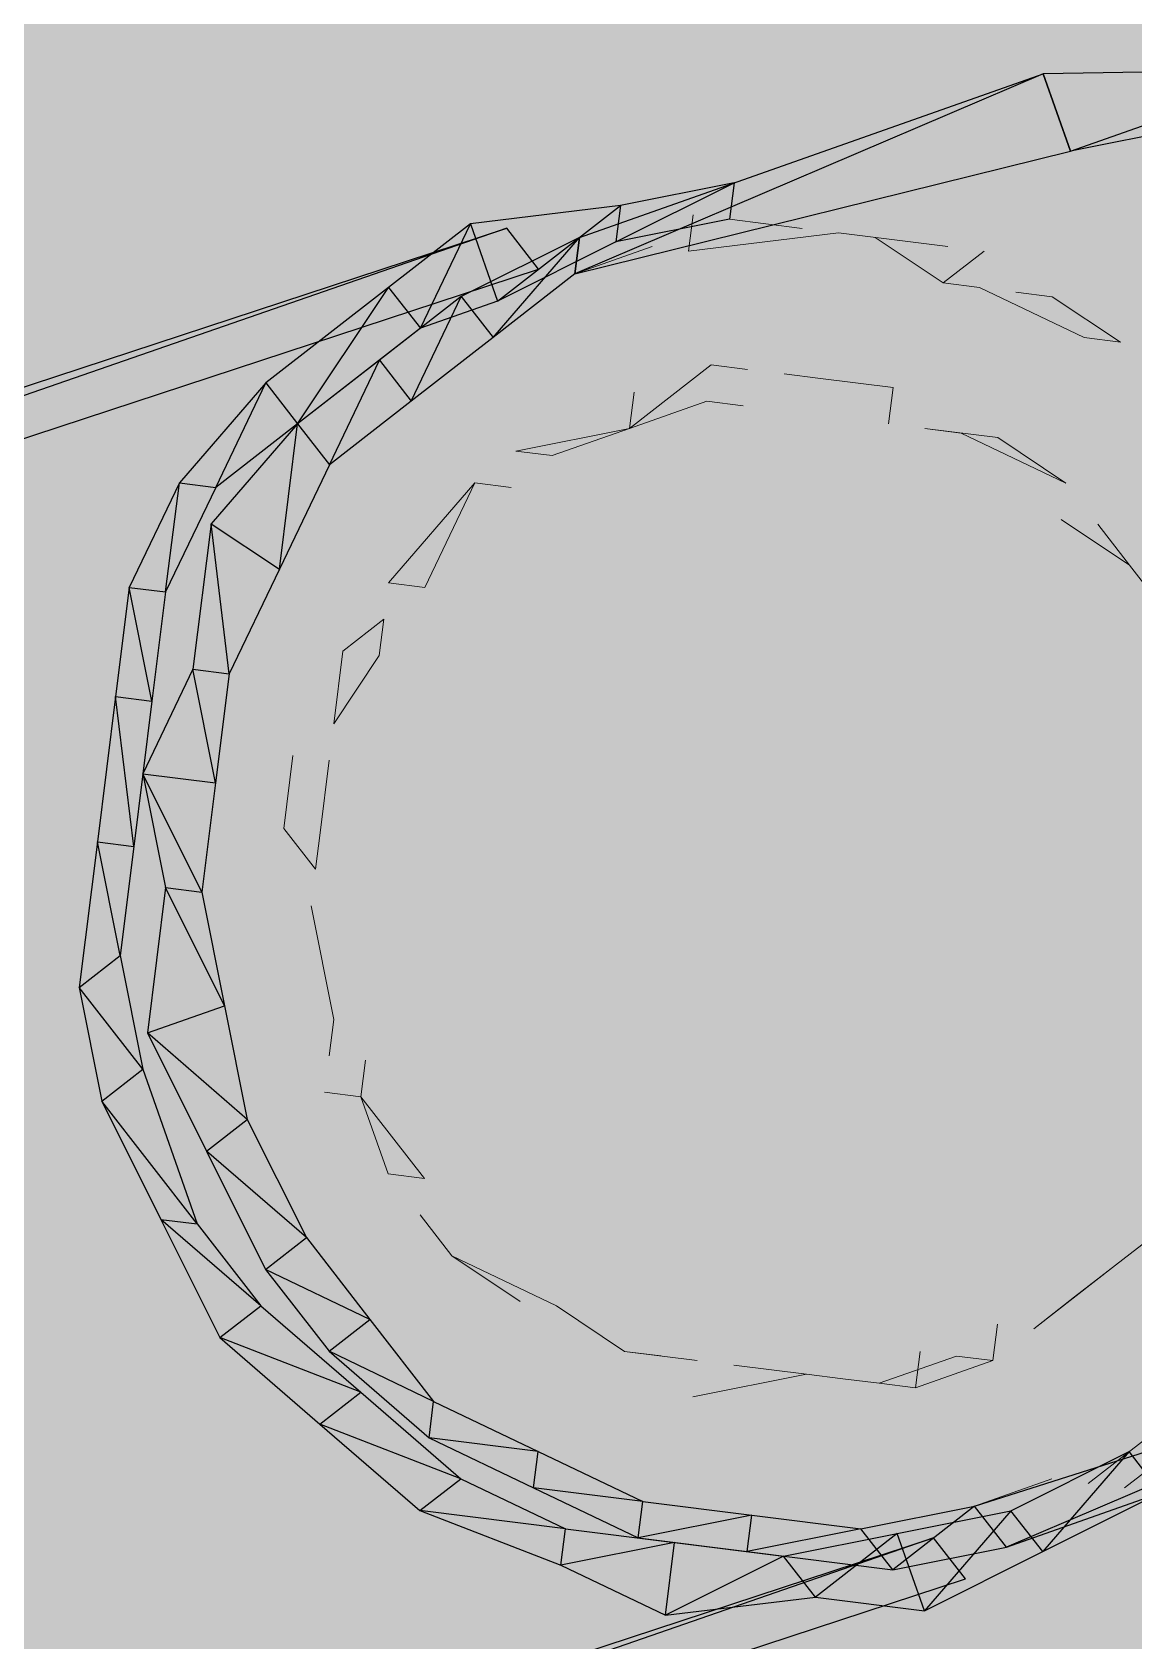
# Model space of a CAD drawing. Header units: metres. Extents: x -4 to 509425, y 7549 to 4732445.
# Drawn here: x 475996.2911 to 475996.5456, y 4719727.754 to 4719728.1255 of the extents above; entities that cross this region are included whole.
import ezdxf

# ---------------------------------------------------------------- set-up
doc = ezdxf.new("R2010")
doc.units = ezdxf.units.M
doc.header["$LTSCALE"] = 0.01
doc.header["$MEASUREMENT"] = 0
doc.layers.get('0').update_dxf_attribs({"lineweight": 0})
doc.layers.add('_SUBESTACIÓN', color=1, linetype='Continuous')
doc.layers.add('SUBESTACION LA VID', color=253, linetype='Continuous')

# ---------------------------------------------------------------- blocks, each defined once
blk = doc.blocks.new('A$Cfff6051d')
at = {"layer": 'SUBESTACION LA VID', "transparency": 33554687}
h = blk.add_hatch(color=256, dxfattribs=at)
h.dxf.hatch_style = 2
edge = h.paths.add_edge_path()
edge.add_spline(control_points=[(475995.7244, 4719727.85788), (475995.7244, 4719727.85788), (475995.73175, 4719727.84843), (475995.73175, 4719727.84843), (475995.73175, 4719727.84843), (475996.40074, 4719728.08026), (475996.40074, 4719728.08026), (475996.40074, 4719728.08026), (475995.7244, 4719727.85788), (475995.7244, 4719727.85788)], knot_values=[0, 0, 0, 0, 1, 1, 1, 2, 2, 2, 3, 3, 3, 3], degree=3, periodic=0)
edge = h.paths.add_edge_path()
edge.add_spline(control_points=[(475995.73175, 4719727.84843), (475995.73175, 4719727.84843), (475996.40074, 4719728.08026), (475996.40074, 4719728.08026), (475996.40074, 4719728.08026), (475996.40808, 4719728.0708), (475996.40808, 4719728.0708), (475996.40808, 4719728.0708), (475995.73175, 4719727.84843), (475995.73175, 4719727.84843)], knot_values=[0, 0, 0, 0, 1, 1, 1, 2, 2, 2, 3, 3, 3, 3], degree=3, periodic=0)
h = blk.add_hatch(color=256, dxfattribs=at)
h.dxf.hatch_style = 2
edge = h.paths.add_edge_path()
edge.add_spline(control_points=[(475995.823, 4719727.55542), (475995.823, 4719727.55542), (475995.83035, 4719727.54597), (475995.83035, 4719727.54597), (475995.83035, 4719727.54597), (475996.49934, 4719727.77779), (475996.49934, 4719727.77779), (475996.49934, 4719727.77779), (475995.823, 4719727.55542), (475995.823, 4719727.55542)], knot_values=[0, 0, 0, 0, 1, 1, 1, 2, 2, 2, 3, 3, 3, 3], degree=3, periodic=0)
edge = h.paths.add_edge_path()
edge.add_spline(control_points=[(475995.83035, 4719727.54597), (475995.83035, 4719727.54597), (475996.49934, 4719727.77779), (475996.49934, 4719727.77779), (475996.49934, 4719727.77779), (475996.50669, 4719727.76834), (475996.50669, 4719727.76834), (475996.50669, 4719727.76834), (475995.83035, 4719727.54597), (475995.83035, 4719727.54597)], knot_values=[0, 0, 0, 0, 1, 1, 1, 2, 2, 2, 3, 3, 3, 3], degree=3, periodic=0)
at = {"layer": 'SUBESTACION LA VID', "lineweight": 0}
for p, q in [((475996.469, 4719728.08023), (475996.4522, 4719728.08234)), ((475996.4774, 4719728.07918), (475996.5026, 4719728.07602)), ((475996.43434, 4719728.07604), (475996.41648, 4719728.06975)), ((475996.50154, 4719728.06762), (475996.511, 4719728.07497)), ((475996.43013, 4719728.04244), (475996.42908, 4719728.03404)), ((475996.42908, 4719728.03404), (475996.40282, 4719728.0288)), ((475996.52246, 4719727.82609), (475996.54136, 4719727.84078)), ((475996.4962, 4719727.82085), (475996.49515, 4719727.81245)), ((475996.55395, 4719727.80508), (475996.53505, 4719727.79038)), ((475996.54345, 4719727.78933), (475996.56235, 4719727.80402)), ((475996.50879, 4719727.78514), (475996.52665, 4719727.79143))]:
    blk.add_line(p, q, dxfattribs=at)
for points in [[(475996.4774, 4719728.07918), (475996.44274, 4719728.07499), (475996.4438, 4719728.08339)], [(475996.50994, 4719728.06657), (475996.50154, 4719728.06762), (475996.4858, 4719728.07812)], [(475996.54249, 4719728.05395), (475996.53409, 4719728.055), (475996.50994, 4719728.06657)], [(475996.54249, 4719728.05395), (475996.52674, 4719728.06446), (475996.51834, 4719728.06551)], [(475996.45638, 4719728.04768), (475996.44798, 4719728.04873), (475996.42908, 4719728.03404)], [(475996.48893, 4719728.03507), (475996.48998, 4719728.04347), (475996.47318, 4719728.04558), (475996.46478, 4719728.04663)], [(475996.48893, 4719728.03507), (475996.48998, 4719728.04347), (475996.47318, 4719728.04558), (475996.46478, 4719728.04663)], [(475996.45533, 4719728.03928), (475996.44693, 4719728.04033), (475996.42908, 4719728.03404)], [(475996.42908, 4719728.03404), (475996.41122, 4719728.02775), (475996.40282, 4719728.0288)], [(475996.52988, 4719728.0214), (475996.51413, 4719728.03191), (475996.49733, 4719728.03402)], [(475996.52988, 4719728.0214), (475996.50573, 4719728.03296), (475996.49733, 4719728.03402)], [(475996.39337, 4719728.02145), (475996.37341, 4719727.99836), (475996.38181, 4719727.9973)], [(475996.40177, 4719728.0204), (475996.39337, 4719728.02145), (475996.38181, 4719727.9973)], [(475996.55192, 4719727.99304), (475996.54457, 4719728.00249), (475996.52882, 4719728.013)], [(475996.55192, 4719727.99304), (475996.54457, 4719728.00249), (475996.53723, 4719728.01195)], [(475996.37235, 4719727.98996), (475996.3713, 4719727.98156), (475996.36079, 4719727.96581)], [(475996.37235, 4719727.98996), (475996.3629, 4719727.98261), (475996.36079, 4719727.96581)], [(475996.35134, 4719727.95846), (475996.34923, 4719727.94166), (475996.35658, 4719727.93221)], [(475996.35974, 4719727.95741), (475996.35763, 4719727.94061), (475996.35658, 4719727.93221)], [(475996.35553, 4719727.92381), (475996.36077, 4719727.89755), (475996.35972, 4719727.88915)], [(475996.35553, 4719727.92381), (475996.36077, 4719727.89755), (475996.35972, 4719727.88915)], [(475996.36812, 4719727.8881), (475996.36706, 4719727.8797), (475996.38176, 4719727.86079)], [(475996.35866, 4719727.88075), (475996.36706, 4719727.8797), (475996.37336, 4719727.86185), (475996.38176, 4719727.86079)], [(475996.3807, 4719727.85239), (475996.38805, 4719727.84294), (475996.4122, 4719727.83138)], [(475996.3807, 4719727.85239), (475996.38805, 4719727.84294), (475996.4038, 4719727.83243)], [(475996.52246, 4719727.82609), (475996.53191, 4719727.83344), (475996.55082, 4719727.84813)], [(475996.4122, 4719727.83138), (475996.42795, 4719727.82087), (475996.44475, 4719727.81877)], [(475996.4122, 4719727.83138), (475996.42795, 4719727.82087), (475996.43635, 4719727.81982)], [(475996.48675, 4719727.8135), (475996.49515, 4719727.81245), (475996.51301, 4719727.81874), (475996.51406, 4719727.82714)], [(475996.47835, 4719727.81455), (475996.48675, 4719727.8135), (475996.5046, 4719727.8198), (475996.51301, 4719727.81874)], [(475996.44369, 4719727.81037), (475996.46995, 4719727.81561), (475996.47835, 4719727.81455)], [(475996.45315, 4719727.81771), (475996.46995, 4719727.81561), (475996.47835, 4719727.81455)]]:
    blk.add_lwpolyline(points, dxfattribs=at)
at = {"layer": 'SUBESTACION LA VID'}
for points in [[(475996.41754, 4719728.07815), (475996.41754, 4719728.07815), (475996.41648, 4719728.06975), (475996.41648, 4719728.06975), (475996.41648, 4719728.06975), (475996.52466, 4719728.11591), (475996.52466, 4719728.11591), (475996.52466, 4719728.11591), (475996.41754, 4719728.07815), (475996.41754, 4719728.07815)], [(475996.41648, 4719728.06975), (475996.41648, 4719728.06975), (475996.52466, 4719728.11591), (475996.52466, 4719728.11591), (475996.52466, 4719728.11591), (475996.53095, 4719728.09806), (475996.53095, 4719728.09806), (475996.53095, 4719728.09806), (475996.41648, 4719728.06975), (475996.41648, 4719728.06975)], [(475996.58452, 4719728.11694), (475996.58452, 4719728.11694), (475996.53095, 4719728.09806), (475996.53095, 4719728.09806), (475996.53095, 4719728.09806), (475996.52466, 4719728.11591), (475996.52466, 4719728.11591), (475996.52466, 4719728.11591), (475996.58452, 4719728.11694), (475996.58452, 4719728.11694)], [(475996.58347, 4719728.10854), (475996.58347, 4719728.10854), (475996.58452, 4719728.11694), (475996.58452, 4719728.11694), (475996.58452, 4719728.11694), (475996.53095, 4719728.09806), (475996.53095, 4719728.09806), (475996.53095, 4719728.09806), (475996.58347, 4719728.10854), (475996.58347, 4719728.10854)], [(475996.4522, 4719728.08234), (475996.4522, 4719728.08234), (475996.45325, 4719728.09074), (475996.45325, 4719728.09074), (475996.45325, 4719728.09074), (475996.42594, 4719728.0771), (475996.42594, 4719728.0771), (475996.42594, 4719728.0771), (475996.4522, 4719728.08234), (475996.4522, 4719728.08234)], [(475996.45325, 4719728.09074), (475996.45325, 4719728.09074), (475996.42594, 4719728.0771), (475996.42594, 4719728.0771), (475996.42594, 4719728.0771), (475996.42699, 4719728.0855), (475996.42699, 4719728.0855), (475996.42699, 4719728.0855), (475996.45325, 4719728.09074), (475996.45325, 4719728.09074)], [(475996.42699, 4719728.0855), (475996.42699, 4719728.0855), (475996.39863, 4719728.06345), (475996.39863, 4719728.06345), (475996.39863, 4719728.06345), (475996.39234, 4719728.08131), (475996.39234, 4719728.08131), (475996.39234, 4719728.08131), (475996.42699, 4719728.0855), (475996.42699, 4719728.0855)], [(475996.42594, 4719728.0771), (475996.42594, 4719728.0771), (475996.42699, 4719728.0855), (475996.42699, 4719728.0855), (475996.42699, 4719728.0855), (475996.39863, 4719728.06345), (475996.39863, 4719728.06345), (475996.39863, 4719728.06345), (475996.42594, 4719728.0771), (475996.42594, 4719728.0771)], [(475995.7244, 4719727.85788), (475995.7244, 4719727.85788), (475995.73175, 4719727.84843), (475995.73175, 4719727.84843), (475995.73175, 4719727.84843), (475996.40074, 4719728.08026), (475996.40074, 4719728.08026), (475996.40074, 4719728.08026), (475995.7244, 4719727.85788), (475995.7244, 4719727.85788)], [(475995.73175, 4719727.84843), (475995.73175, 4719727.84843), (475996.40074, 4719728.08026), (475996.40074, 4719728.08026), (475996.40074, 4719728.08026), (475996.40808, 4719728.0708), (475996.40808, 4719728.0708), (475996.40808, 4719728.0708), (475995.73175, 4719727.84843), (475995.73175, 4719727.84843)], [(475996.39234, 4719728.08131), (475996.39234, 4719728.08131), (475996.38078, 4719728.05716), (475996.38078, 4719728.05716), (475996.38078, 4719728.05716), (475996.37343, 4719728.06661), (475996.37343, 4719728.06661), (475996.37343, 4719728.06661), (475996.39234, 4719728.08131), (475996.39234, 4719728.08131)], [(475996.39863, 4719728.06345), (475996.39863, 4719728.06345), (475996.39234, 4719728.08131), (475996.39234, 4719728.08131), (475996.39234, 4719728.08131), (475996.38078, 4719728.05716), (475996.38078, 4719728.05716), (475996.38078, 4719728.05716), (475996.39863, 4719728.06345), (475996.39863, 4719728.06345)], [(475996.41754, 4719728.07815), (475996.41754, 4719728.07815), (475996.39758, 4719728.05505), (475996.39758, 4719728.05505), (475996.39758, 4719728.05505), (475996.39023, 4719728.06451), (475996.39023, 4719728.06451), (475996.39023, 4719728.06451), (475996.41754, 4719728.07815), (475996.41754, 4719728.07815)], [(475996.41648, 4719728.06975), (475996.41648, 4719728.06975), (475996.41754, 4719728.07815), (475996.41754, 4719728.07815), (475996.41754, 4719728.07815), (475996.39758, 4719728.05505), (475996.39758, 4719728.05505), (475996.39758, 4719728.05505), (475996.41648, 4719728.06975), (475996.41648, 4719728.06975)], [(475996.37343, 4719728.06661), (475996.37343, 4719728.06661), (475996.35242, 4719728.03512), (475996.35242, 4719728.03512), (475996.35242, 4719728.03512), (475996.34507, 4719728.04457), (475996.34507, 4719728.04457), (475996.34507, 4719728.04457), (475996.37343, 4719728.06661), (475996.37343, 4719728.06661)], [(475996.38078, 4719728.05716), (475996.38078, 4719728.05716), (475996.37343, 4719728.06661), (475996.37343, 4719728.06661), (475996.37343, 4719728.06661), (475996.35242, 4719728.03512), (475996.35242, 4719728.03512), (475996.35242, 4719728.03512), (475996.38078, 4719728.05716), (475996.38078, 4719728.05716)], [(475996.39023, 4719728.06451), (475996.39023, 4719728.06451), (475996.37867, 4719728.04036), (475996.37867, 4719728.04036), (475996.37867, 4719728.04036), (475996.37133, 4719728.04981), (475996.37133, 4719728.04981), (475996.37133, 4719728.04981), (475996.39023, 4719728.06451), (475996.39023, 4719728.06451)], [(475996.39758, 4719728.05505), (475996.39758, 4719728.05505), (475996.39023, 4719728.06451), (475996.39023, 4719728.06451), (475996.39023, 4719728.06451), (475996.37867, 4719728.04036), (475996.37867, 4719728.04036), (475996.37867, 4719728.04036), (475996.39758, 4719728.05505), (475996.39758, 4719728.05505)], [(475996.37133, 4719728.04981), (475996.37133, 4719728.04981), (475996.35977, 4719728.02566), (475996.35977, 4719728.02566), (475996.35977, 4719728.02566), (475996.35242, 4719728.03512), (475996.35242, 4719728.03512), (475996.35242, 4719728.03512), (475996.37133, 4719728.04981), (475996.37133, 4719728.04981)], [(475996.37867, 4719728.04036), (475996.37867, 4719728.04036), (475996.37133, 4719728.04981), (475996.37133, 4719728.04981), (475996.37133, 4719728.04981), (475996.35977, 4719728.02566), (475996.35977, 4719728.02566), (475996.35977, 4719728.02566), (475996.37867, 4719728.04036), (475996.37867, 4719728.04036)], [(475996.34507, 4719728.04457), (475996.34507, 4719728.04457), (475996.33351, 4719728.02042), (475996.33351, 4719728.02042), (475996.33351, 4719728.02042), (475996.32511, 4719728.02148), (475996.32511, 4719728.02148), (475996.32511, 4719728.02148), (475996.34507, 4719728.04457), (475996.34507, 4719728.04457)], [(475996.35242, 4719728.03512), (475996.35242, 4719728.03512), (475996.34507, 4719728.04457), (475996.34507, 4719728.04457), (475996.34507, 4719728.04457), (475996.33351, 4719728.02042), (475996.33351, 4719728.02042), (475996.33351, 4719728.02042), (475996.35242, 4719728.03512), (475996.35242, 4719728.03512)], [(475996.35242, 4719728.03512), (475996.35242, 4719728.03512), (475996.34821, 4719728.00152), (475996.34821, 4719728.00152), (475996.34821, 4719728.00152), (475996.33246, 4719728.01202), (475996.33246, 4719728.01202), (475996.33246, 4719728.01202), (475996.35242, 4719728.03512), (475996.35242, 4719728.03512)], [(475996.35977, 4719728.02566), (475996.35977, 4719728.02566), (475996.35242, 4719728.03512), (475996.35242, 4719728.03512), (475996.35242, 4719728.03512), (475996.34821, 4719728.00152), (475996.34821, 4719728.00152), (475996.34821, 4719728.00152), (475996.35977, 4719728.02566), (475996.35977, 4719728.02566)], [(475996.32511, 4719728.02148), (475996.32511, 4719728.02148), (475996.32195, 4719727.99628), (475996.32195, 4719727.99628), (475996.32195, 4719727.99628), (475996.31355, 4719727.99733), (475996.31355, 4719727.99733), (475996.31355, 4719727.99733), (475996.32511, 4719728.02148), (475996.32511, 4719728.02148)], [(475996.33351, 4719728.02042), (475996.33351, 4719728.02042), (475996.32511, 4719728.02148), (475996.32511, 4719728.02148), (475996.32511, 4719728.02148), (475996.32195, 4719727.99628), (475996.32195, 4719727.99628), (475996.32195, 4719727.99628), (475996.33351, 4719728.02042), (475996.33351, 4719728.02042)], [(475996.33246, 4719728.01202), (475996.33246, 4719728.01202), (475996.33665, 4719727.97737), (475996.33665, 4719727.97737), (475996.33665, 4719727.97737), (475996.32825, 4719727.97842), (475996.32825, 4719727.97842), (475996.32825, 4719727.97842), (475996.33246, 4719728.01202), (475996.33246, 4719728.01202)], [(475996.34821, 4719728.00152), (475996.34821, 4719728.00152), (475996.33246, 4719728.01202), (475996.33246, 4719728.01202), (475996.33246, 4719728.01202), (475996.33665, 4719727.97737), (475996.33665, 4719727.97737), (475996.33665, 4719727.97737), (475996.34821, 4719728.00152), (475996.34821, 4719728.00152)], [(475996.31355, 4719727.99733), (475996.31355, 4719727.99733), (475996.31879, 4719727.97107), (475996.31879, 4719727.97107), (475996.31879, 4719727.97107), (475996.31039, 4719727.97213), (475996.31039, 4719727.97213), (475996.31039, 4719727.97213), (475996.31355, 4719727.99733), (475996.31355, 4719727.99733)], [(475996.32195, 4719727.99628), (475996.32195, 4719727.99628), (475996.31355, 4719727.99733), (475996.31355, 4719727.99733), (475996.31355, 4719727.99733), (475996.31879, 4719727.97107), (475996.31879, 4719727.97107), (475996.31879, 4719727.97107), (475996.32195, 4719727.99628), (475996.32195, 4719727.99628)], [(475996.32825, 4719727.97842), (475996.32825, 4719727.97842), (475996.33349, 4719727.95217), (475996.33349, 4719727.95217), (475996.33349, 4719727.95217), (475996.31669, 4719727.95427), (475996.31669, 4719727.95427), (475996.31669, 4719727.95427), (475996.32825, 4719727.97842), (475996.32825, 4719727.97842)], [(475996.33665, 4719727.97737), (475996.33665, 4719727.97737), (475996.32825, 4719727.97842), (475996.32825, 4719727.97842), (475996.32825, 4719727.97842), (475996.33349, 4719727.95217), (475996.33349, 4719727.95217), (475996.33349, 4719727.95217), (475996.33665, 4719727.97737), (475996.33665, 4719727.97737)], [(475996.31039, 4719727.97213), (475996.31039, 4719727.97213), (475996.31458, 4719727.93747), (475996.31458, 4719727.93747), (475996.31458, 4719727.93747), (475996.30618, 4719727.93853), (475996.30618, 4719727.93853), (475996.30618, 4719727.93853), (475996.31039, 4719727.97213), (475996.31039, 4719727.97213)], [(475996.31879, 4719727.97107), (475996.31879, 4719727.97107), (475996.31039, 4719727.97213), (475996.31039, 4719727.97213), (475996.31039, 4719727.97213), (475996.31458, 4719727.93747), (475996.31458, 4719727.93747), (475996.31458, 4719727.93747), (475996.31879, 4719727.97107), (475996.31879, 4719727.97107)], [(475996.33349, 4719727.95217), (475996.33349, 4719727.95217), (475996.31669, 4719727.95427), (475996.31669, 4719727.95427), (475996.31669, 4719727.95427), (475996.33033, 4719727.92697), (475996.33033, 4719727.92697), (475996.33033, 4719727.92697), (475996.33349, 4719727.95217), (475996.33349, 4719727.95217)], [(475996.31669, 4719727.95427), (475996.31669, 4719727.95427), (475996.33033, 4719727.92697), (475996.33033, 4719727.92697), (475996.33033, 4719727.92697), (475996.32193, 4719727.92802), (475996.32193, 4719727.92802), (475996.32193, 4719727.92802), (475996.31669, 4719727.95427), (475996.31669, 4719727.95427)], [(475996.30618, 4719727.93853), (475996.30618, 4719727.93853), (475996.31142, 4719727.91227), (475996.31142, 4719727.91227), (475996.31142, 4719727.91227), (475996.30196, 4719727.90493), (475996.30196, 4719727.90493), (475996.30196, 4719727.90493), (475996.30618, 4719727.93853), (475996.30618, 4719727.93853)], [(475996.31458, 4719727.93747), (475996.31458, 4719727.93747), (475996.30618, 4719727.93853), (475996.30618, 4719727.93853), (475996.30618, 4719727.93853), (475996.31142, 4719727.91227), (475996.31142, 4719727.91227), (475996.31142, 4719727.91227), (475996.31458, 4719727.93747), (475996.31458, 4719727.93747)], [(475996.32193, 4719727.92802), (475996.32193, 4719727.92802), (475996.33557, 4719727.90071), (475996.33557, 4719727.90071), (475996.33557, 4719727.90071), (475996.31772, 4719727.89442), (475996.31772, 4719727.89442), (475996.31772, 4719727.89442), (475996.32193, 4719727.92802), (475996.32193, 4719727.92802)], [(475996.33033, 4719727.92697), (475996.33033, 4719727.92697), (475996.32193, 4719727.92802), (475996.32193, 4719727.92802), (475996.32193, 4719727.92802), (475996.33557, 4719727.90071), (475996.33557, 4719727.90071), (475996.33557, 4719727.90071), (475996.33033, 4719727.92697), (475996.33033, 4719727.92697)], [(475996.31142, 4719727.91227), (475996.31142, 4719727.91227), (475996.30196, 4719727.90493), (475996.30196, 4719727.90493), (475996.30196, 4719727.90493), (475996.31666, 4719727.88602), (475996.31666, 4719727.88602), (475996.31666, 4719727.88602), (475996.31142, 4719727.91227), (475996.31142, 4719727.91227)], [(475996.30196, 4719727.90493), (475996.30196, 4719727.90493), (475996.31666, 4719727.88602), (475996.31666, 4719727.88602), (475996.31666, 4719727.88602), (475996.30721, 4719727.87867), (475996.30721, 4719727.87867), (475996.30721, 4719727.87867), (475996.30196, 4719727.90493), (475996.30196, 4719727.90493)], [(475996.33557, 4719727.90071), (475996.33557, 4719727.90071), (475996.31772, 4719727.89442), (475996.31772, 4719727.89442), (475996.31772, 4719727.89442), (475996.34081, 4719727.87446), (475996.34081, 4719727.87446), (475996.34081, 4719727.87446), (475996.33557, 4719727.90071), (475996.33557, 4719727.90071)], [(475996.31772, 4719727.89442), (475996.31772, 4719727.89442), (475996.34081, 4719727.87446), (475996.34081, 4719727.87446), (475996.34081, 4719727.87446), (475996.33136, 4719727.86711), (475996.33136, 4719727.86711), (475996.33136, 4719727.86711), (475996.31772, 4719727.89442), (475996.31772, 4719727.89442)], [(475996.31666, 4719727.88602), (475996.31666, 4719727.88602), (475996.30721, 4719727.87867), (475996.30721, 4719727.87867), (475996.30721, 4719727.87867), (475996.32925, 4719727.85031), (475996.32925, 4719727.85031), (475996.32925, 4719727.85031), (475996.31666, 4719727.88602), (475996.31666, 4719727.88602)], [(475996.30721, 4719727.87867), (475996.30721, 4719727.87867), (475996.32925, 4719727.85031), (475996.32925, 4719727.85031), (475996.32925, 4719727.85031), (475996.32085, 4719727.85136), (475996.32085, 4719727.85136), (475996.32085, 4719727.85136), (475996.30721, 4719727.87867), (475996.30721, 4719727.87867)], [(475996.34081, 4719727.87446), (475996.34081, 4719727.87446), (475996.33136, 4719727.86711), (475996.33136, 4719727.86711), (475996.33136, 4719727.86711), (475996.35445, 4719727.84715), (475996.35445, 4719727.84715), (475996.35445, 4719727.84715), (475996.34081, 4719727.87446), (475996.34081, 4719727.87446)], [(475996.33136, 4719727.86711), (475996.33136, 4719727.86711), (475996.35445, 4719727.84715), (475996.35445, 4719727.84715), (475996.35445, 4719727.84715), (475996.345, 4719727.8398), (475996.345, 4719727.8398), (475996.345, 4719727.8398), (475996.33136, 4719727.86711), (475996.33136, 4719727.86711)], [(475996.32925, 4719727.85031), (475996.32925, 4719727.85031), (475996.32085, 4719727.85136), (475996.32085, 4719727.85136), (475996.32085, 4719727.85136), (475996.34394, 4719727.8314), (475996.34394, 4719727.8314), (475996.34394, 4719727.8314), (475996.32925, 4719727.85031), (475996.32925, 4719727.85031)], [(475996.32085, 4719727.85136), (475996.32085, 4719727.85136), (475996.34394, 4719727.8314), (475996.34394, 4719727.8314), (475996.34394, 4719727.8314), (475996.33449, 4719727.82406), (475996.33449, 4719727.82406), (475996.33449, 4719727.82406), (475996.32085, 4719727.85136), (475996.32085, 4719727.85136)], [(475996.35445, 4719727.84715), (475996.35445, 4719727.84715), (475996.345, 4719727.8398), (475996.345, 4719727.8398), (475996.345, 4719727.8398), (475996.36914, 4719727.82825), (475996.36914, 4719727.82825), (475996.36914, 4719727.82825), (475996.35445, 4719727.84715), (475996.35445, 4719727.84715)], [(475996.345, 4719727.8398), (475996.345, 4719727.8398), (475996.36914, 4719727.82825), (475996.36914, 4719727.82825), (475996.36914, 4719727.82825), (475996.35969, 4719727.8209), (475996.35969, 4719727.8209), (475996.35969, 4719727.8209), (475996.345, 4719727.8398), (475996.345, 4719727.8398)], [(475996.34394, 4719727.8314), (475996.34394, 4719727.8314), (475996.33449, 4719727.82406), (475996.33449, 4719727.82406), (475996.33449, 4719727.82406), (475996.36704, 4719727.81144), (475996.36704, 4719727.81144), (475996.36704, 4719727.81144), (475996.34394, 4719727.8314), (475996.34394, 4719727.8314)], [(475996.36914, 4719727.82825), (475996.36914, 4719727.82825), (475996.35969, 4719727.8209), (475996.35969, 4719727.8209), (475996.35969, 4719727.8209), (475996.38384, 4719727.80934), (475996.38384, 4719727.80934), (475996.38384, 4719727.80934), (475996.36914, 4719727.82825), (475996.36914, 4719727.82825)], [(475996.33449, 4719727.82406), (475996.33449, 4719727.82406), (475996.36704, 4719727.81144), (475996.36704, 4719727.81144), (475996.36704, 4719727.81144), (475996.35758, 4719727.8041), (475996.35758, 4719727.8041), (475996.35758, 4719727.8041), (475996.33449, 4719727.82406), (475996.33449, 4719727.82406)], [(475996.35969, 4719727.8209), (475996.35969, 4719727.8209), (475996.38384, 4719727.80934), (475996.38384, 4719727.80934), (475996.38384, 4719727.80934), (475996.38278, 4719727.80094), (475996.38278, 4719727.80094), (475996.38278, 4719727.80094), (475996.35969, 4719727.8209), (475996.35969, 4719727.8209)], [(475996.50879, 4719727.78514), (475996.50879, 4719727.78514), (475996.51614, 4719727.77569), (475996.51614, 4719727.77569), (475996.51614, 4719727.77569), (475996.62432, 4719727.82185), (475996.62432, 4719727.82185), (475996.62432, 4719727.82185), (475996.50879, 4719727.78514), (475996.50879, 4719727.78514)], [(475996.51614, 4719727.77569), (475996.51614, 4719727.77569), (475996.62432, 4719727.82185), (475996.62432, 4719727.82185), (475996.62432, 4719727.82185), (475996.62326, 4719727.81345), (475996.62326, 4719727.81345), (475996.62326, 4719727.81345), (475996.51614, 4719727.77569), (475996.51614, 4719727.77569)], [(475996.36704, 4719727.81144), (475996.36704, 4719727.81144), (475996.35758, 4719727.8041), (475996.35758, 4719727.8041), (475996.35758, 4719727.8041), (475996.39013, 4719727.79148), (475996.39013, 4719727.79148), (475996.39013, 4719727.79148), (475996.36704, 4719727.81144), (475996.36704, 4719727.81144)], [(475996.38384, 4719727.80934), (475996.38384, 4719727.80934), (475996.38278, 4719727.80094), (475996.38278, 4719727.80094), (475996.38278, 4719727.80094), (475996.40799, 4719727.79778), (475996.40799, 4719727.79778), (475996.40799, 4719727.79778), (475996.38384, 4719727.80934), (475996.38384, 4719727.80934)], [(475996.35758, 4719727.8041), (475996.35758, 4719727.8041), (475996.39013, 4719727.79148), (475996.39013, 4719727.79148), (475996.39013, 4719727.79148), (475996.38068, 4719727.78414), (475996.38068, 4719727.78414), (475996.38068, 4719727.78414), (475996.35758, 4719727.8041), (475996.35758, 4719727.8041)], [(475996.38278, 4719727.80094), (475996.38278, 4719727.80094), (475996.40799, 4719727.79778), (475996.40799, 4719727.79778), (475996.40799, 4719727.79778), (475996.40694, 4719727.78938), (475996.40694, 4719727.78938), (475996.40694, 4719727.78938), (475996.38278, 4719727.80094), (475996.38278, 4719727.80094)], [(475996.40799, 4719727.79778), (475996.40799, 4719727.79778), (475996.40694, 4719727.78938), (475996.40694, 4719727.78938), (475996.40694, 4719727.78938), (475996.43214, 4719727.78622), (475996.43214, 4719727.78622), (475996.43214, 4719727.78622), (475996.40799, 4719727.79778), (475996.40799, 4719727.79778)], [(475996.51719, 4719727.78409), (475996.51719, 4719727.78409), (475996.52454, 4719727.77463), (475996.52454, 4719727.77463), (475996.52454, 4719727.77463), (475996.5445, 4719727.79773), (475996.5445, 4719727.79773), (475996.5445, 4719727.79773), (475996.51719, 4719727.78409), (475996.51719, 4719727.78409)], [(475996.52454, 4719727.77463), (475996.52454, 4719727.77463), (475996.5445, 4719727.79773), (475996.5445, 4719727.79773), (475996.5445, 4719727.79773), (475996.55185, 4719727.78827), (475996.55185, 4719727.78827), (475996.55185, 4719727.78827), (475996.52454, 4719727.77463), (475996.52454, 4719727.77463)], [(475996.39013, 4719727.79148), (475996.39013, 4719727.79148), (475996.38068, 4719727.78414), (475996.38068, 4719727.78414), (475996.38068, 4719727.78414), (475996.41428, 4719727.77992), (475996.41428, 4719727.77992), (475996.41428, 4719727.77992), (475996.39013, 4719727.79148), (475996.39013, 4719727.79148)], [(475996.40694, 4719727.78938), (475996.40694, 4719727.78938), (475996.43214, 4719727.78622), (475996.43214, 4719727.78622), (475996.43214, 4719727.78622), (475996.43108, 4719727.77782), (475996.43108, 4719727.77782), (475996.43108, 4719727.77782), (475996.40694, 4719727.78938), (475996.40694, 4719727.78938)], [(475996.43214, 4719727.78622), (475996.43214, 4719727.78622), (475996.43108, 4719727.77782), (475996.43108, 4719727.77782), (475996.43108, 4719727.77782), (475996.45734, 4719727.78306), (475996.45734, 4719727.78306), (475996.45734, 4719727.78306), (475996.43214, 4719727.78622), (475996.43214, 4719727.78622)], [(475996.48254, 4719727.7799), (475996.48254, 4719727.7799), (475996.48988, 4719727.77045), (475996.48988, 4719727.77045), (475996.48988, 4719727.77045), (475996.50879, 4719727.78514), (475996.50879, 4719727.78514), (475996.50879, 4719727.78514), (475996.48254, 4719727.7799), (475996.48254, 4719727.7799)], [(475996.48988, 4719727.77045), (475996.48988, 4719727.77045), (475996.50879, 4719727.78514), (475996.50879, 4719727.78514), (475996.50879, 4719727.78514), (475996.51614, 4719727.77569), (475996.51614, 4719727.77569), (475996.51614, 4719727.77569), (475996.48988, 4719727.77045), (475996.48988, 4719727.77045)], [(475996.38068, 4719727.78414), (475996.38068, 4719727.78414), (475996.41428, 4719727.77992), (475996.41428, 4719727.77992), (475996.41428, 4719727.77992), (475996.41323, 4719727.77152), (475996.41323, 4719727.77152), (475996.41323, 4719727.77152), (475996.38068, 4719727.78414), (475996.38068, 4719727.78414)], [(475996.43108, 4719727.77782), (475996.43108, 4719727.77782), (475996.45734, 4719727.78306), (475996.45734, 4719727.78306), (475996.45734, 4719727.78306), (475996.45628, 4719727.77466), (475996.45628, 4719727.77466), (475996.45628, 4719727.77466), (475996.43108, 4719727.77782), (475996.43108, 4719727.77782)], [(475996.45734, 4719727.78306), (475996.45734, 4719727.78306), (475996.45628, 4719727.77466), (475996.45628, 4719727.77466), (475996.45628, 4719727.77466), (475996.48254, 4719727.7799), (475996.48254, 4719727.7799), (475996.48254, 4719727.7799), (475996.45734, 4719727.78306), (475996.45734, 4719727.78306)], [(475996.49094, 4719727.77885), (475996.49094, 4719727.77885), (475996.49723, 4719727.76099), (475996.49723, 4719727.76099), (475996.49723, 4719727.76099), (475996.51719, 4719727.78409), (475996.51719, 4719727.78409), (475996.51719, 4719727.78409), (475996.49094, 4719727.77885), (475996.49094, 4719727.77885)], [(475996.49723, 4719727.76099), (475996.49723, 4719727.76099), (475996.51719, 4719727.78409), (475996.51719, 4719727.78409), (475996.51719, 4719727.78409), (475996.52454, 4719727.77463), (475996.52454, 4719727.77463), (475996.52454, 4719727.77463), (475996.49723, 4719727.76099), (475996.49723, 4719727.76099)], [(475995.823, 4719727.55542), (475995.823, 4719727.55542), (475995.83035, 4719727.54597), (475995.83035, 4719727.54597), (475995.83035, 4719727.54597), (475996.49934, 4719727.77779), (475996.49934, 4719727.77779), (475996.49934, 4719727.77779), (475995.823, 4719727.55542), (475995.823, 4719727.55542)], [(475995.83035, 4719727.54597), (475995.83035, 4719727.54597), (475996.49934, 4719727.77779), (475996.49934, 4719727.77779), (475996.49934, 4719727.77779), (475996.50669, 4719727.76834), (475996.50669, 4719727.76834), (475996.50669, 4719727.76834), (475995.83035, 4719727.54597), (475995.83035, 4719727.54597)], [(475996.41428, 4719727.77992), (475996.41428, 4719727.77992), (475996.41323, 4719727.77152), (475996.41323, 4719727.77152), (475996.41323, 4719727.77152), (475996.43948, 4719727.77677), (475996.43948, 4719727.77677), (475996.43948, 4719727.77677), (475996.41428, 4719727.77992), (475996.41428, 4719727.77992)], [(475996.45628, 4719727.77466), (475996.45628, 4719727.77466), (475996.48254, 4719727.7799), (475996.48254, 4719727.7799), (475996.48254, 4719727.7799), (475996.48988, 4719727.77045), (475996.48988, 4719727.77045), (475996.48988, 4719727.77045), (475996.45628, 4719727.77466), (475996.45628, 4719727.77466)], [(475996.46468, 4719727.77361), (475996.46468, 4719727.77361), (475996.47203, 4719727.76415), (475996.47203, 4719727.76415), (475996.47203, 4719727.76415), (475996.49094, 4719727.77885), (475996.49094, 4719727.77885), (475996.49094, 4719727.77885), (475996.46468, 4719727.77361), (475996.46468, 4719727.77361)], [(475996.47203, 4719727.76415), (475996.47203, 4719727.76415), (475996.49094, 4719727.77885), (475996.49094, 4719727.77885), (475996.49094, 4719727.77885), (475996.49723, 4719727.76099), (475996.49723, 4719727.76099), (475996.49723, 4719727.76099), (475996.47203, 4719727.76415), (475996.47203, 4719727.76415)], [(475996.41323, 4719727.77152), (475996.41323, 4719727.77152), (475996.43948, 4719727.77677), (475996.43948, 4719727.77677), (475996.43948, 4719727.77677), (475996.43738, 4719727.75997), (475996.43738, 4719727.75997), (475996.43738, 4719727.75997), (475996.41323, 4719727.77152), (475996.41323, 4719727.77152)], [(475996.43948, 4719727.77677), (475996.43948, 4719727.77677), (475996.43738, 4719727.75997), (475996.43738, 4719727.75997), (475996.43738, 4719727.75997), (475996.46468, 4719727.77361), (475996.46468, 4719727.77361), (475996.46468, 4719727.77361), (475996.43948, 4719727.77677), (475996.43948, 4719727.77677)], [(475996.43738, 4719727.75997), (475996.43738, 4719727.75997), (475996.46468, 4719727.77361), (475996.46468, 4719727.77361), (475996.46468, 4719727.77361), (475996.47203, 4719727.76415), (475996.47203, 4719727.76415), (475996.47203, 4719727.76415), (475996.43738, 4719727.75997), (475996.43738, 4719727.75997)]]:
    blk.add_open_spline(points, degree=3, knots=[0, 0, 0, 0, 1, 1, 1, 2, 2, 2, 3, 3, 3, 3], dxfattribs=at)
at = {"layer": 'SUBESTACION LA VID', "lineweight": 0}
for points in [[(475996.41754, 4719728.07815), (475996.41754, 4719728.07815), (475996.41648, 4719728.06975), (475996.41648, 4719728.06975), (475996.41648, 4719728.06975), (475996.52466, 4719728.11591), (475996.52466, 4719728.11591), (475996.52466, 4719728.11591), (475996.41754, 4719728.07815), (475996.41754, 4719728.07815)], [(475996.41648, 4719728.06975), (475996.41648, 4719728.06975), (475996.52466, 4719728.11591), (475996.52466, 4719728.11591), (475996.52466, 4719728.11591), (475996.53095, 4719728.09806), (475996.53095, 4719728.09806), (475996.53095, 4719728.09806), (475996.41648, 4719728.06975), (475996.41648, 4719728.06975)], [(475996.58452, 4719728.11694), (475996.58452, 4719728.11694), (475996.53095, 4719728.09806), (475996.53095, 4719728.09806), (475996.53095, 4719728.09806), (475996.52466, 4719728.11591), (475996.52466, 4719728.11591), (475996.52466, 4719728.11591), (475996.58452, 4719728.11694), (475996.58452, 4719728.11694)], [(475996.58347, 4719728.10854), (475996.58347, 4719728.10854), (475996.58452, 4719728.11694), (475996.58452, 4719728.11694), (475996.58452, 4719728.11694), (475996.53095, 4719728.09806), (475996.53095, 4719728.09806), (475996.53095, 4719728.09806), (475996.58347, 4719728.10854), (475996.58347, 4719728.10854)], [(475996.4522, 4719728.08234), (475996.4522, 4719728.08234), (475996.45325, 4719728.09074), (475996.45325, 4719728.09074), (475996.45325, 4719728.09074), (475996.42594, 4719728.0771), (475996.42594, 4719728.0771), (475996.42594, 4719728.0771), (475996.4522, 4719728.08234), (475996.4522, 4719728.08234)], [(475996.45325, 4719728.09074), (475996.45325, 4719728.09074), (475996.42594, 4719728.0771), (475996.42594, 4719728.0771), (475996.42594, 4719728.0771), (475996.42699, 4719728.0855), (475996.42699, 4719728.0855), (475996.42699, 4719728.0855), (475996.45325, 4719728.09074), (475996.45325, 4719728.09074)], [(475996.42699, 4719728.0855), (475996.42699, 4719728.0855), (475996.39863, 4719728.06345), (475996.39863, 4719728.06345), (475996.39863, 4719728.06345), (475996.39234, 4719728.08131), (475996.39234, 4719728.08131), (475996.39234, 4719728.08131), (475996.42699, 4719728.0855), (475996.42699, 4719728.0855)], [(475996.42594, 4719728.0771), (475996.42594, 4719728.0771), (475996.42699, 4719728.0855), (475996.42699, 4719728.0855), (475996.42699, 4719728.0855), (475996.39863, 4719728.06345), (475996.39863, 4719728.06345), (475996.39863, 4719728.06345), (475996.42594, 4719728.0771), (475996.42594, 4719728.0771)], [(475995.7244, 4719727.85788), (475995.7244, 4719727.85788), (475995.73175, 4719727.84843), (475995.73175, 4719727.84843), (475995.73175, 4719727.84843), (475996.40074, 4719728.08026), (475996.40074, 4719728.08026), (475996.40074, 4719728.08026), (475995.7244, 4719727.85788), (475995.7244, 4719727.85788)], [(475995.73175, 4719727.84843), (475995.73175, 4719727.84843), (475996.40074, 4719728.08026), (475996.40074, 4719728.08026), (475996.40074, 4719728.08026), (475996.40808, 4719728.0708), (475996.40808, 4719728.0708), (475996.40808, 4719728.0708), (475995.73175, 4719727.84843), (475995.73175, 4719727.84843)], [(475996.39234, 4719728.08131), (475996.39234, 4719728.08131), (475996.38078, 4719728.05716), (475996.38078, 4719728.05716), (475996.38078, 4719728.05716), (475996.37343, 4719728.06661), (475996.37343, 4719728.06661), (475996.37343, 4719728.06661), (475996.39234, 4719728.08131), (475996.39234, 4719728.08131)], [(475996.39863, 4719728.06345), (475996.39863, 4719728.06345), (475996.39234, 4719728.08131), (475996.39234, 4719728.08131), (475996.39234, 4719728.08131), (475996.38078, 4719728.05716), (475996.38078, 4719728.05716), (475996.38078, 4719728.05716), (475996.39863, 4719728.06345), (475996.39863, 4719728.06345)], [(475996.41754, 4719728.07815), (475996.41754, 4719728.07815), (475996.39758, 4719728.05505), (475996.39758, 4719728.05505), (475996.39758, 4719728.05505), (475996.39023, 4719728.06451), (475996.39023, 4719728.06451), (475996.39023, 4719728.06451), (475996.41754, 4719728.07815), (475996.41754, 4719728.07815)], [(475996.41648, 4719728.06975), (475996.41648, 4719728.06975), (475996.41754, 4719728.07815), (475996.41754, 4719728.07815), (475996.41754, 4719728.07815), (475996.39758, 4719728.05505), (475996.39758, 4719728.05505), (475996.39758, 4719728.05505), (475996.41648, 4719728.06975), (475996.41648, 4719728.06975)], [(475996.37343, 4719728.06661), (475996.37343, 4719728.06661), (475996.35242, 4719728.03512), (475996.35242, 4719728.03512), (475996.35242, 4719728.03512), (475996.34507, 4719728.04457), (475996.34507, 4719728.04457), (475996.34507, 4719728.04457), (475996.37343, 4719728.06661), (475996.37343, 4719728.06661)], [(475996.38078, 4719728.05716), (475996.38078, 4719728.05716), (475996.37343, 4719728.06661), (475996.37343, 4719728.06661), (475996.37343, 4719728.06661), (475996.35242, 4719728.03512), (475996.35242, 4719728.03512), (475996.35242, 4719728.03512), (475996.38078, 4719728.05716), (475996.38078, 4719728.05716)], [(475996.39023, 4719728.06451), (475996.39023, 4719728.06451), (475996.37867, 4719728.04036), (475996.37867, 4719728.04036), (475996.37867, 4719728.04036), (475996.37133, 4719728.04981), (475996.37133, 4719728.04981), (475996.37133, 4719728.04981), (475996.39023, 4719728.06451), (475996.39023, 4719728.06451)], [(475996.39758, 4719728.05505), (475996.39758, 4719728.05505), (475996.39023, 4719728.06451), (475996.39023, 4719728.06451), (475996.39023, 4719728.06451), (475996.37867, 4719728.04036), (475996.37867, 4719728.04036), (475996.37867, 4719728.04036), (475996.39758, 4719728.05505), (475996.39758, 4719728.05505)], [(475996.37133, 4719728.04981), (475996.37133, 4719728.04981), (475996.35977, 4719728.02566), (475996.35977, 4719728.02566), (475996.35977, 4719728.02566), (475996.35242, 4719728.03512), (475996.35242, 4719728.03512), (475996.35242, 4719728.03512), (475996.37133, 4719728.04981), (475996.37133, 4719728.04981)], [(475996.37867, 4719728.04036), (475996.37867, 4719728.04036), (475996.37133, 4719728.04981), (475996.37133, 4719728.04981), (475996.37133, 4719728.04981), (475996.35977, 4719728.02566), (475996.35977, 4719728.02566), (475996.35977, 4719728.02566), (475996.37867, 4719728.04036), (475996.37867, 4719728.04036)], [(475996.34507, 4719728.04457), (475996.34507, 4719728.04457), (475996.33351, 4719728.02042), (475996.33351, 4719728.02042), (475996.33351, 4719728.02042), (475996.32511, 4719728.02148), (475996.32511, 4719728.02148), (475996.32511, 4719728.02148), (475996.34507, 4719728.04457), (475996.34507, 4719728.04457)], [(475996.35242, 4719728.03512), (475996.35242, 4719728.03512), (475996.34507, 4719728.04457), (475996.34507, 4719728.04457), (475996.34507, 4719728.04457), (475996.33351, 4719728.02042), (475996.33351, 4719728.02042), (475996.33351, 4719728.02042), (475996.35242, 4719728.03512), (475996.35242, 4719728.03512)], [(475996.35242, 4719728.03512), (475996.35242, 4719728.03512), (475996.34821, 4719728.00152), (475996.34821, 4719728.00152), (475996.34821, 4719728.00152), (475996.33246, 4719728.01202), (475996.33246, 4719728.01202), (475996.33246, 4719728.01202), (475996.35242, 4719728.03512), (475996.35242, 4719728.03512)], [(475996.35977, 4719728.02566), (475996.35977, 4719728.02566), (475996.35242, 4719728.03512), (475996.35242, 4719728.03512), (475996.35242, 4719728.03512), (475996.34821, 4719728.00152), (475996.34821, 4719728.00152), (475996.34821, 4719728.00152), (475996.35977, 4719728.02566), (475996.35977, 4719728.02566)], [(475996.32511, 4719728.02148), (475996.32511, 4719728.02148), (475996.32195, 4719727.99628), (475996.32195, 4719727.99628), (475996.32195, 4719727.99628), (475996.31355, 4719727.99733), (475996.31355, 4719727.99733), (475996.31355, 4719727.99733), (475996.32511, 4719728.02148), (475996.32511, 4719728.02148)], [(475996.33351, 4719728.02042), (475996.33351, 4719728.02042), (475996.32511, 4719728.02148), (475996.32511, 4719728.02148), (475996.32511, 4719728.02148), (475996.32195, 4719727.99628), (475996.32195, 4719727.99628), (475996.32195, 4719727.99628), (475996.33351, 4719728.02042), (475996.33351, 4719728.02042)], [(475996.33246, 4719728.01202), (475996.33246, 4719728.01202), (475996.33665, 4719727.97737), (475996.33665, 4719727.97737), (475996.33665, 4719727.97737), (475996.32825, 4719727.97842), (475996.32825, 4719727.97842), (475996.32825, 4719727.97842), (475996.33246, 4719728.01202), (475996.33246, 4719728.01202)], [(475996.34821, 4719728.00152), (475996.34821, 4719728.00152), (475996.33246, 4719728.01202), (475996.33246, 4719728.01202), (475996.33246, 4719728.01202), (475996.33665, 4719727.97737), (475996.33665, 4719727.97737), (475996.33665, 4719727.97737), (475996.34821, 4719728.00152), (475996.34821, 4719728.00152)], [(475996.31355, 4719727.99733), (475996.31355, 4719727.99733), (475996.31879, 4719727.97107), (475996.31879, 4719727.97107), (475996.31879, 4719727.97107), (475996.31039, 4719727.97213), (475996.31039, 4719727.97213), (475996.31039, 4719727.97213), (475996.31355, 4719727.99733), (475996.31355, 4719727.99733)], [(475996.32195, 4719727.99628), (475996.32195, 4719727.99628), (475996.31355, 4719727.99733), (475996.31355, 4719727.99733), (475996.31355, 4719727.99733), (475996.31879, 4719727.97107), (475996.31879, 4719727.97107), (475996.31879, 4719727.97107), (475996.32195, 4719727.99628), (475996.32195, 4719727.99628)], [(475996.32825, 4719727.97842), (475996.32825, 4719727.97842), (475996.33349, 4719727.95217), (475996.33349, 4719727.95217), (475996.33349, 4719727.95217), (475996.31669, 4719727.95427), (475996.31669, 4719727.95427), (475996.31669, 4719727.95427), (475996.32825, 4719727.97842), (475996.32825, 4719727.97842)], [(475996.33665, 4719727.97737), (475996.33665, 4719727.97737), (475996.32825, 4719727.97842), (475996.32825, 4719727.97842), (475996.32825, 4719727.97842), (475996.33349, 4719727.95217), (475996.33349, 4719727.95217), (475996.33349, 4719727.95217), (475996.33665, 4719727.97737), (475996.33665, 4719727.97737)], [(475996.31039, 4719727.97213), (475996.31039, 4719727.97213), (475996.31458, 4719727.93747), (475996.31458, 4719727.93747), (475996.31458, 4719727.93747), (475996.30618, 4719727.93853), (475996.30618, 4719727.93853), (475996.30618, 4719727.93853), (475996.31039, 4719727.97213), (475996.31039, 4719727.97213)], [(475996.31879, 4719727.97107), (475996.31879, 4719727.97107), (475996.31039, 4719727.97213), (475996.31039, 4719727.97213), (475996.31039, 4719727.97213), (475996.31458, 4719727.93747), (475996.31458, 4719727.93747), (475996.31458, 4719727.93747), (475996.31879, 4719727.97107), (475996.31879, 4719727.97107)], [(475996.33349, 4719727.95217), (475996.33349, 4719727.95217), (475996.31669, 4719727.95427), (475996.31669, 4719727.95427), (475996.31669, 4719727.95427), (475996.33033, 4719727.92697), (475996.33033, 4719727.92697), (475996.33033, 4719727.92697), (475996.33349, 4719727.95217), (475996.33349, 4719727.95217)], [(475996.31669, 4719727.95427), (475996.31669, 4719727.95427), (475996.33033, 4719727.92697), (475996.33033, 4719727.92697), (475996.33033, 4719727.92697), (475996.32193, 4719727.92802), (475996.32193, 4719727.92802), (475996.32193, 4719727.92802), (475996.31669, 4719727.95427), (475996.31669, 4719727.95427)], [(475996.30618, 4719727.93853), (475996.30618, 4719727.93853), (475996.31142, 4719727.91227), (475996.31142, 4719727.91227), (475996.31142, 4719727.91227), (475996.30196, 4719727.90493), (475996.30196, 4719727.90493), (475996.30196, 4719727.90493), (475996.30618, 4719727.93853), (475996.30618, 4719727.93853)], [(475996.31458, 4719727.93747), (475996.31458, 4719727.93747), (475996.30618, 4719727.93853), (475996.30618, 4719727.93853), (475996.30618, 4719727.93853), (475996.31142, 4719727.91227), (475996.31142, 4719727.91227), (475996.31142, 4719727.91227), (475996.31458, 4719727.93747), (475996.31458, 4719727.93747)], [(475996.32193, 4719727.92802), (475996.32193, 4719727.92802), (475996.33557, 4719727.90071), (475996.33557, 4719727.90071), (475996.33557, 4719727.90071), (475996.31772, 4719727.89442), (475996.31772, 4719727.89442), (475996.31772, 4719727.89442), (475996.32193, 4719727.92802), (475996.32193, 4719727.92802)], [(475996.33033, 4719727.92697), (475996.33033, 4719727.92697), (475996.32193, 4719727.92802), (475996.32193, 4719727.92802), (475996.32193, 4719727.92802), (475996.33557, 4719727.90071), (475996.33557, 4719727.90071), (475996.33557, 4719727.90071), (475996.33033, 4719727.92697), (475996.33033, 4719727.92697)], [(475996.31142, 4719727.91227), (475996.31142, 4719727.91227), (475996.30196, 4719727.90493), (475996.30196, 4719727.90493), (475996.30196, 4719727.90493), (475996.31666, 4719727.88602), (475996.31666, 4719727.88602), (475996.31666, 4719727.88602), (475996.31142, 4719727.91227), (475996.31142, 4719727.91227)], [(475996.30196, 4719727.90493), (475996.30196, 4719727.90493), (475996.31666, 4719727.88602), (475996.31666, 4719727.88602), (475996.31666, 4719727.88602), (475996.30721, 4719727.87867), (475996.30721, 4719727.87867), (475996.30721, 4719727.87867), (475996.30196, 4719727.90493), (475996.30196, 4719727.90493)], [(475996.33557, 4719727.90071), (475996.33557, 4719727.90071), (475996.31772, 4719727.89442), (475996.31772, 4719727.89442), (475996.31772, 4719727.89442), (475996.34081, 4719727.87446), (475996.34081, 4719727.87446), (475996.34081, 4719727.87446), (475996.33557, 4719727.90071), (475996.33557, 4719727.90071)], [(475996.31772, 4719727.89442), (475996.31772, 4719727.89442), (475996.34081, 4719727.87446), (475996.34081, 4719727.87446), (475996.34081, 4719727.87446), (475996.33136, 4719727.86711), (475996.33136, 4719727.86711), (475996.33136, 4719727.86711), (475996.31772, 4719727.89442), (475996.31772, 4719727.89442)], [(475996.31666, 4719727.88602), (475996.31666, 4719727.88602), (475996.30721, 4719727.87867), (475996.30721, 4719727.87867), (475996.30721, 4719727.87867), (475996.32925, 4719727.85031), (475996.32925, 4719727.85031), (475996.32925, 4719727.85031), (475996.31666, 4719727.88602), (475996.31666, 4719727.88602)], [(475996.30721, 4719727.87867), (475996.30721, 4719727.87867), (475996.32925, 4719727.85031), (475996.32925, 4719727.85031), (475996.32925, 4719727.85031), (475996.32085, 4719727.85136), (475996.32085, 4719727.85136), (475996.32085, 4719727.85136), (475996.30721, 4719727.87867), (475996.30721, 4719727.87867)], [(475996.34081, 4719727.87446), (475996.34081, 4719727.87446), (475996.33136, 4719727.86711), (475996.33136, 4719727.86711), (475996.33136, 4719727.86711), (475996.35445, 4719727.84715), (475996.35445, 4719727.84715), (475996.35445, 4719727.84715), (475996.34081, 4719727.87446), (475996.34081, 4719727.87446)], [(475996.33136, 4719727.86711), (475996.33136, 4719727.86711), (475996.35445, 4719727.84715), (475996.35445, 4719727.84715), (475996.35445, 4719727.84715), (475996.345, 4719727.8398), (475996.345, 4719727.8398), (475996.345, 4719727.8398), (475996.33136, 4719727.86711), (475996.33136, 4719727.86711)], [(475996.32925, 4719727.85031), (475996.32925, 4719727.85031), (475996.32085, 4719727.85136), (475996.32085, 4719727.85136), (475996.32085, 4719727.85136), (475996.34394, 4719727.8314), (475996.34394, 4719727.8314), (475996.34394, 4719727.8314), (475996.32925, 4719727.85031), (475996.32925, 4719727.85031)], [(475996.32085, 4719727.85136), (475996.32085, 4719727.85136), (475996.34394, 4719727.8314), (475996.34394, 4719727.8314), (475996.34394, 4719727.8314), (475996.33449, 4719727.82406), (475996.33449, 4719727.82406), (475996.33449, 4719727.82406), (475996.32085, 4719727.85136), (475996.32085, 4719727.85136)], [(475996.35445, 4719727.84715), (475996.35445, 4719727.84715), (475996.345, 4719727.8398), (475996.345, 4719727.8398), (475996.345, 4719727.8398), (475996.36914, 4719727.82825), (475996.36914, 4719727.82825), (475996.36914, 4719727.82825), (475996.35445, 4719727.84715), (475996.35445, 4719727.84715)], [(475996.345, 4719727.8398), (475996.345, 4719727.8398), (475996.36914, 4719727.82825), (475996.36914, 4719727.82825), (475996.36914, 4719727.82825), (475996.35969, 4719727.8209), (475996.35969, 4719727.8209), (475996.35969, 4719727.8209), (475996.345, 4719727.8398), (475996.345, 4719727.8398)], [(475996.34394, 4719727.8314), (475996.34394, 4719727.8314), (475996.33449, 4719727.82406), (475996.33449, 4719727.82406), (475996.33449, 4719727.82406), (475996.36704, 4719727.81144), (475996.36704, 4719727.81144), (475996.36704, 4719727.81144), (475996.34394, 4719727.8314), (475996.34394, 4719727.8314)], [(475996.36914, 4719727.82825), (475996.36914, 4719727.82825), (475996.35969, 4719727.8209), (475996.35969, 4719727.8209), (475996.35969, 4719727.8209), (475996.38384, 4719727.80934), (475996.38384, 4719727.80934), (475996.38384, 4719727.80934), (475996.36914, 4719727.82825), (475996.36914, 4719727.82825)], [(475996.33449, 4719727.82406), (475996.33449, 4719727.82406), (475996.36704, 4719727.81144), (475996.36704, 4719727.81144), (475996.36704, 4719727.81144), (475996.35758, 4719727.8041), (475996.35758, 4719727.8041), (475996.35758, 4719727.8041), (475996.33449, 4719727.82406), (475996.33449, 4719727.82406)], [(475996.35969, 4719727.8209), (475996.35969, 4719727.8209), (475996.38384, 4719727.80934), (475996.38384, 4719727.80934), (475996.38384, 4719727.80934), (475996.38278, 4719727.80094), (475996.38278, 4719727.80094), (475996.38278, 4719727.80094), (475996.35969, 4719727.8209), (475996.35969, 4719727.8209)], [(475996.50879, 4719727.78514), (475996.50879, 4719727.78514), (475996.51614, 4719727.77569), (475996.51614, 4719727.77569), (475996.51614, 4719727.77569), (475996.62432, 4719727.82185), (475996.62432, 4719727.82185), (475996.62432, 4719727.82185), (475996.50879, 4719727.78514), (475996.50879, 4719727.78514)], [(475996.51614, 4719727.77569), (475996.51614, 4719727.77569), (475996.62432, 4719727.82185), (475996.62432, 4719727.82185), (475996.62432, 4719727.82185), (475996.62326, 4719727.81345), (475996.62326, 4719727.81345), (475996.62326, 4719727.81345), (475996.51614, 4719727.77569), (475996.51614, 4719727.77569)], [(475996.36704, 4719727.81144), (475996.36704, 4719727.81144), (475996.35758, 4719727.8041), (475996.35758, 4719727.8041), (475996.35758, 4719727.8041), (475996.39013, 4719727.79148), (475996.39013, 4719727.79148), (475996.39013, 4719727.79148), (475996.36704, 4719727.81144), (475996.36704, 4719727.81144)], [(475996.38384, 4719727.80934), (475996.38384, 4719727.80934), (475996.38278, 4719727.80094), (475996.38278, 4719727.80094), (475996.38278, 4719727.80094), (475996.40799, 4719727.79778), (475996.40799, 4719727.79778), (475996.40799, 4719727.79778), (475996.38384, 4719727.80934), (475996.38384, 4719727.80934)], [(475996.35758, 4719727.8041), (475996.35758, 4719727.8041), (475996.39013, 4719727.79148), (475996.39013, 4719727.79148), (475996.39013, 4719727.79148), (475996.38068, 4719727.78414), (475996.38068, 4719727.78414), (475996.38068, 4719727.78414), (475996.35758, 4719727.8041), (475996.35758, 4719727.8041)], [(475996.38278, 4719727.80094), (475996.38278, 4719727.80094), (475996.40799, 4719727.79778), (475996.40799, 4719727.79778), (475996.40799, 4719727.79778), (475996.40694, 4719727.78938), (475996.40694, 4719727.78938), (475996.40694, 4719727.78938), (475996.38278, 4719727.80094), (475996.38278, 4719727.80094)], [(475996.40799, 4719727.79778), (475996.40799, 4719727.79778), (475996.40694, 4719727.78938), (475996.40694, 4719727.78938), (475996.40694, 4719727.78938), (475996.43214, 4719727.78622), (475996.43214, 4719727.78622), (475996.43214, 4719727.78622), (475996.40799, 4719727.79778), (475996.40799, 4719727.79778)], [(475996.51719, 4719727.78409), (475996.51719, 4719727.78409), (475996.52454, 4719727.77463), (475996.52454, 4719727.77463), (475996.52454, 4719727.77463), (475996.5445, 4719727.79773), (475996.5445, 4719727.79773), (475996.5445, 4719727.79773), (475996.51719, 4719727.78409), (475996.51719, 4719727.78409)], [(475996.52454, 4719727.77463), (475996.52454, 4719727.77463), (475996.5445, 4719727.79773), (475996.5445, 4719727.79773), (475996.5445, 4719727.79773), (475996.55185, 4719727.78827), (475996.55185, 4719727.78827), (475996.55185, 4719727.78827), (475996.52454, 4719727.77463), (475996.52454, 4719727.77463)], [(475996.39013, 4719727.79148), (475996.39013, 4719727.79148), (475996.38068, 4719727.78414), (475996.38068, 4719727.78414), (475996.38068, 4719727.78414), (475996.41428, 4719727.77992), (475996.41428, 4719727.77992), (475996.41428, 4719727.77992), (475996.39013, 4719727.79148), (475996.39013, 4719727.79148)], [(475996.40694, 4719727.78938), (475996.40694, 4719727.78938), (475996.43214, 4719727.78622), (475996.43214, 4719727.78622), (475996.43214, 4719727.78622), (475996.43108, 4719727.77782), (475996.43108, 4719727.77782), (475996.43108, 4719727.77782), (475996.40694, 4719727.78938), (475996.40694, 4719727.78938)], [(475996.43214, 4719727.78622), (475996.43214, 4719727.78622), (475996.43108, 4719727.77782), (475996.43108, 4719727.77782), (475996.43108, 4719727.77782), (475996.45734, 4719727.78306), (475996.45734, 4719727.78306), (475996.45734, 4719727.78306), (475996.43214, 4719727.78622), (475996.43214, 4719727.78622)], [(475996.48254, 4719727.7799), (475996.48254, 4719727.7799), (475996.48988, 4719727.77045), (475996.48988, 4719727.77045), (475996.48988, 4719727.77045), (475996.50879, 4719727.78514), (475996.50879, 4719727.78514), (475996.50879, 4719727.78514), (475996.48254, 4719727.7799), (475996.48254, 4719727.7799)], [(475996.48988, 4719727.77045), (475996.48988, 4719727.77045), (475996.50879, 4719727.78514), (475996.50879, 4719727.78514), (475996.50879, 4719727.78514), (475996.51614, 4719727.77569), (475996.51614, 4719727.77569), (475996.51614, 4719727.77569), (475996.48988, 4719727.77045), (475996.48988, 4719727.77045)], [(475996.38068, 4719727.78414), (475996.38068, 4719727.78414), (475996.41428, 4719727.77992), (475996.41428, 4719727.77992), (475996.41428, 4719727.77992), (475996.41323, 4719727.77152), (475996.41323, 4719727.77152), (475996.41323, 4719727.77152), (475996.38068, 4719727.78414), (475996.38068, 4719727.78414)], [(475996.43108, 4719727.77782), (475996.43108, 4719727.77782), (475996.45734, 4719727.78306), (475996.45734, 4719727.78306), (475996.45734, 4719727.78306), (475996.45628, 4719727.77466), (475996.45628, 4719727.77466), (475996.45628, 4719727.77466), (475996.43108, 4719727.77782), (475996.43108, 4719727.77782)], [(475996.45734, 4719727.78306), (475996.45734, 4719727.78306), (475996.45628, 4719727.77466), (475996.45628, 4719727.77466), (475996.45628, 4719727.77466), (475996.48254, 4719727.7799), (475996.48254, 4719727.7799), (475996.48254, 4719727.7799), (475996.45734, 4719727.78306), (475996.45734, 4719727.78306)], [(475996.49094, 4719727.77885), (475996.49094, 4719727.77885), (475996.49723, 4719727.76099), (475996.49723, 4719727.76099), (475996.49723, 4719727.76099), (475996.51719, 4719727.78409), (475996.51719, 4719727.78409), (475996.51719, 4719727.78409), (475996.49094, 4719727.77885), (475996.49094, 4719727.77885)], [(475996.49723, 4719727.76099), (475996.49723, 4719727.76099), (475996.51719, 4719727.78409), (475996.51719, 4719727.78409), (475996.51719, 4719727.78409), (475996.52454, 4719727.77463), (475996.52454, 4719727.77463), (475996.52454, 4719727.77463), (475996.49723, 4719727.76099), (475996.49723, 4719727.76099)], [(475995.823, 4719727.55542), (475995.823, 4719727.55542), (475995.83035, 4719727.54597), (475995.83035, 4719727.54597), (475995.83035, 4719727.54597), (475996.49934, 4719727.77779), (475996.49934, 4719727.77779), (475996.49934, 4719727.77779), (475995.823, 4719727.55542), (475995.823, 4719727.55542)], [(475995.83035, 4719727.54597), (475995.83035, 4719727.54597), (475996.49934, 4719727.77779), (475996.49934, 4719727.77779), (475996.49934, 4719727.77779), (475996.50669, 4719727.76834), (475996.50669, 4719727.76834), (475996.50669, 4719727.76834), (475995.83035, 4719727.54597), (475995.83035, 4719727.54597)], [(475996.41428, 4719727.77992), (475996.41428, 4719727.77992), (475996.41323, 4719727.77152), (475996.41323, 4719727.77152), (475996.41323, 4719727.77152), (475996.43948, 4719727.77677), (475996.43948, 4719727.77677), (475996.43948, 4719727.77677), (475996.41428, 4719727.77992), (475996.41428, 4719727.77992)], [(475996.45628, 4719727.77466), (475996.45628, 4719727.77466), (475996.48254, 4719727.7799), (475996.48254, 4719727.7799), (475996.48254, 4719727.7799), (475996.48988, 4719727.77045), (475996.48988, 4719727.77045), (475996.48988, 4719727.77045), (475996.45628, 4719727.77466), (475996.45628, 4719727.77466)], [(475996.46468, 4719727.77361), (475996.46468, 4719727.77361), (475996.47203, 4719727.76415), (475996.47203, 4719727.76415), (475996.47203, 4719727.76415), (475996.49094, 4719727.77885), (475996.49094, 4719727.77885), (475996.49094, 4719727.77885), (475996.46468, 4719727.77361), (475996.46468, 4719727.77361)], [(475996.47203, 4719727.76415), (475996.47203, 4719727.76415), (475996.49094, 4719727.77885), (475996.49094, 4719727.77885), (475996.49094, 4719727.77885), (475996.49723, 4719727.76099), (475996.49723, 4719727.76099), (475996.49723, 4719727.76099), (475996.47203, 4719727.76415), (475996.47203, 4719727.76415)], [(475996.41323, 4719727.77152), (475996.41323, 4719727.77152), (475996.43948, 4719727.77677), (475996.43948, 4719727.77677), (475996.43948, 4719727.77677), (475996.43738, 4719727.75997), (475996.43738, 4719727.75997), (475996.43738, 4719727.75997), (475996.41323, 4719727.77152), (475996.41323, 4719727.77152)], [(475996.43948, 4719727.77677), (475996.43948, 4719727.77677), (475996.43738, 4719727.75997), (475996.43738, 4719727.75997), (475996.43738, 4719727.75997), (475996.46468, 4719727.77361), (475996.46468, 4719727.77361), (475996.46468, 4719727.77361), (475996.43948, 4719727.77677), (475996.43948, 4719727.77677)], [(475996.43738, 4719727.75997), (475996.43738, 4719727.75997), (475996.46468, 4719727.77361), (475996.46468, 4719727.77361), (475996.46468, 4719727.77361), (475996.47203, 4719727.76415), (475996.47203, 4719727.76415), (475996.47203, 4719727.76415), (475996.43738, 4719727.75997), (475996.43738, 4719727.75997)]]:
    blk.add_open_spline(points, degree=3, knots=[0, 0, 0, 0, 1, 1, 1, 2, 2, 2, 3, 3, 3, 3], dxfattribs=at)

msp = doc.modelspace()

# ---------------------------------------------------------------- hatches: boundary and pattern name
at = {"layer": '_SUBESTACIÓN', "transparency": 33554559}
h = msp.add_hatch(color=1, dxfattribs=at)
h.dxf.hatch_style = 1
h.paths.add_polyline_path([(475968.63988, 4719805.82503), (476089.93862, 4719790.61504), (476078.16862, 4719696.74002), (475956.86864, 4719711.95017)])

# ---------------------------------------------------------------- block references
at = {"linetype": 'Continuous'}
msp.add_blockref('A$Cfff6051d', (0, 0), dxfattribs=at)

doc.saveas('drawing.dxf')
